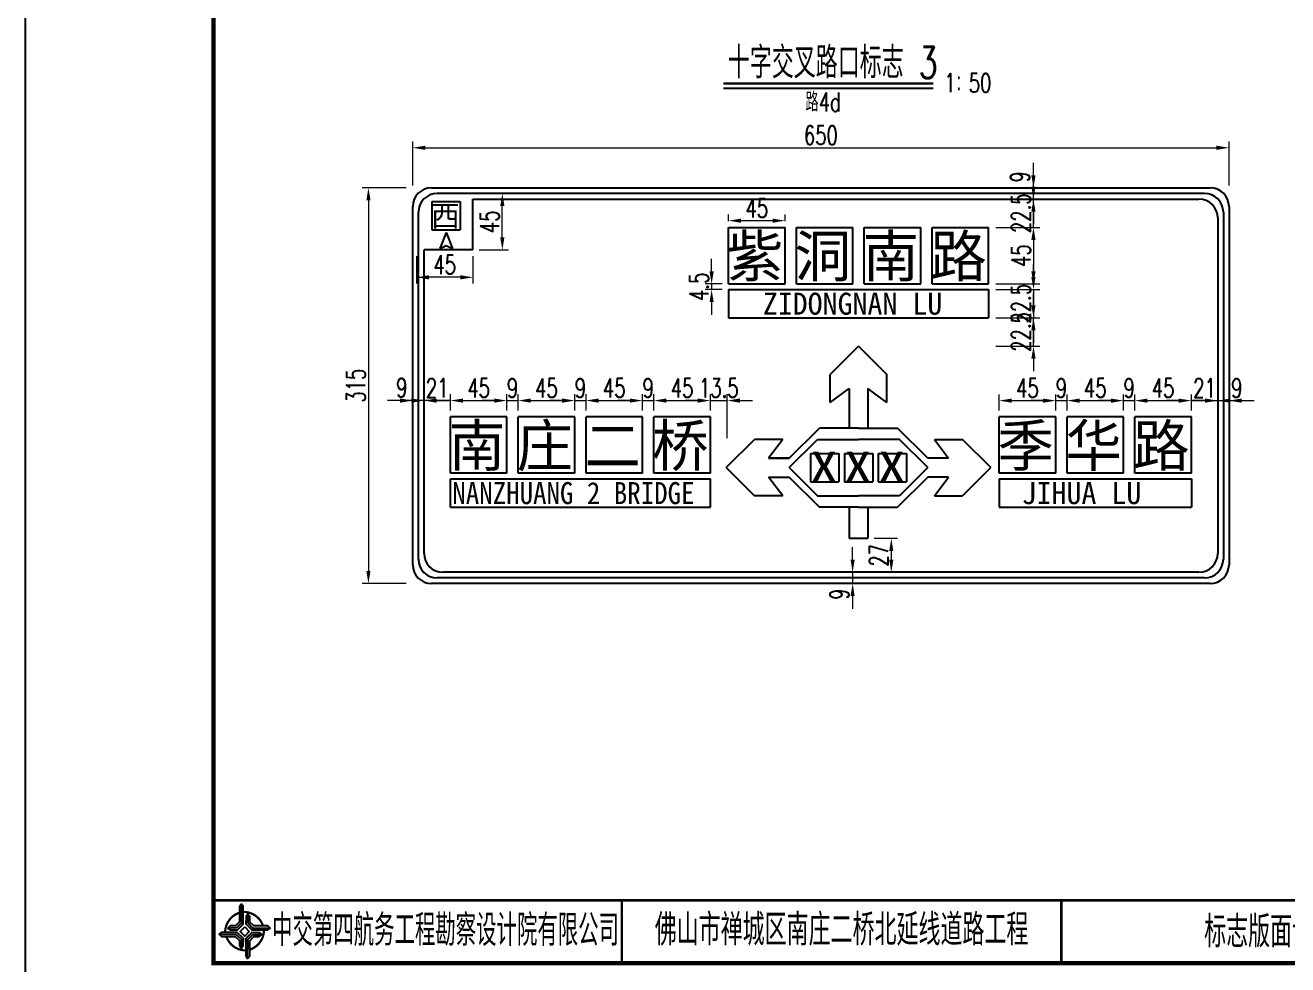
# Model space of a CAD drawing. Extents: x 9922 to 15217, y 1175 to 2938.
# Drawn here: x 13169.6 to 13370.7, y 1353.9 to 1503.4 of the extents above; entities that cross this region are included whole.
import ezdxf
from ezdxf.enums import TextEntityAlignment as Align

# ---------------------------------------------------------------- set-up
doc = ezdxf.new("R2010")
doc.units = 0
doc.header["$LTSCALE"] = 5
doc.header["$PDMODE"] = 32
doc.header["$PDSIZE"] = 0.3
doc.layers.get('0').update_dxf_attribs({"linetype": 'CONTINUOUS'})
doc.layers.get('DEFPOINTS').update_dxf_attribs({"linetype": 'CONTINUOUS'})
for name, color, linetype in [('2', 7, 'CONTINUOUS'), ('交通标志', 7, 'CONTINUOUS'), ('图框', 7, 'CONTINUOUS'), ('尺寸标注', 4, 'CONTINUOUS'), ('文字字符', 7, 'CONTINUOUS'), ('文字框', 8, 'CONTINUOUS'), ('汉字', 7, 'CONTINUOUS')]:
    doc.layers.add(name, color=color, linetype=linetype)
doc.styles.add('ht', font='SIMHEI.TTF', dxfattribs={"width": 0.4})
doc.styles.get("Standard").update_dxf_attribs({"font": 'simplex1.shx', "width": 0.7, "bigfont": 'hztxt.shx'})
doc.dimstyles.new('1：50', dxfattribs={"dimtxt": 3, "dimasz": 2, "dimexe": 1, "dimexo": 1, "dimgap": 0.5, "dimtad": 1, "dimdec": 3, "dimlfac": 5, "dimdsep": 46, "dimtxsty": 'Standard', "dimcen": 2, "dimclrd": 256, "dimclre": 256, "dimclrt": 256, "dimaunit": 1, "dimadec": 4, "dimazin": 0, "dimtfac": 1, "dimtdec": 3, "dimtix": 1, "dimtmove": 2, "dimatfit": 3, "dimfxl": 0, "dimtolj": 1, "dimtzin": 0, "dimlwd": 0, "dimlwe": 0, "dimarcsym": 0})

# ---------------------------------------------------------------- blocks, each defined once
blk = doc.blocks.new('series')
at = {"width": 0.75}
for tag, height, p in [('页码', 4, (-35, -19)), ('图名', 5, (-220, -282)), ('图号', 5, (-20, -282))]:
    blk.add_attdef(tag, text='', height=height, dxfattribs=at).set_placement(p, align=Align.MIDDLE_CENTER)
blk = doc.blocks.new('tb')
at = {"lineweight": -3}
h = blk.add_hatch(color=256, dxfattribs=at)
h.paths.add_polyline_path([(-1.23, -0.13), (-3.78, -0.14), (-4.14, -0.41), (-1.4, -0.44), (-0.56, -1.24), (-0.54, -2.62), (-0.27, -2.2), (-0.26, -1.06)])
h.paths.add_polyline_path([(0.13, -1.08), (0.14, -3.86), (0.41, -4.26), (0.44, -1.24), (1.25, -0.43), (2.66, -0.43), (2.26, -0.16), (1.07, -0.15)])
h.paths.add_polyline_path([(1.08, 0.3), (3.62, 0.3), (4.02, 0.56), (1.25, 0.57), (0.43, 1.39), (0.43, 2.8), (0.16, 2.41), (0.15, 1.24)])
h.paths.add_polyline_path([(-0.28, 1.21), (-0.28, 3.99), (-0.56, 4.39), (-0.57, 1.41), (-1.38, 0.6), (-2.74, 0.56), (-2.33, 0.3), (-1.2, 0.29)])
for p, q in [((-0.56, 4.39), (-0.57, 1.41)), ((0.43, 2.8), (0.43, 1.39)), ((-1.38, 0.6), (-2.74, 0.56)), ((-0.57, 1.41), (-1.38, 0.6)), ((0.43, 1.39), (1.25, 0.57)), ((1.25, 0.57), (4.02, 0.56)), ((-4.14, -0.41), (-1.4, -0.44)), ((-1.4, -0.44), (-0.56, -1.24)), ((-0.56, -1.24), (-0.54, -2.62)), ((0.41, -4.26), (0.44, -1.24)), ((0.44, -1.24), (1.25, -0.43)), ((1.25, -0.43), (2.66, -0.43))]:
    blk.add_line(p, q, dxfattribs=at)
at = {"lineweight": -3, "flags": 128}
for points in [[(-0.9, 3.99), (-0.9, 1.58), (-1.53, 0.91), (-2.34, 0.91), (-2.74, 0.56), (-2.33, 0.3), (-1.2, 0.29), (-0.28, 1.21), (-0.28, 3.99), (-0.56, 4.39)], [(3.62, 0.92), (1.43, 0.92), (0.77, 1.54), (0.77, 2.38), (0.43, 2.8), (0.16, 2.41), (0.15, 1.24), (1.08, 0.3), (3.62, 0.3), (4.02, 0.56)], [(-0.04, 0.77), (0.68, 0.04), (-0.04, -0.69), (-0.77, 0.05)], [(-3.73, -0.76), (-1.54, -0.76), (-0.89, -1.39), (-0.89, -2.21), (-0.54, -2.62), (-0.27, -2.2), (-0.26, -1.06), (-1.23, -0.13), (-3.78, -0.14), (-4.14, -0.41)], [(0.75, -3.85), (0.75, -1.43), (1.4, -0.78), (2.26, -0.78), (2.66, -0.43), (2.26, -0.16), (1.07, -0.15), (0.13, -1.08), (0.14, -3.86), (0.41, -4.26)]]:
    blk.add_lwpolyline(points, close=True, dxfattribs=at)
at = {"lineweight": -3, "const_width": 0.35, "flags": 128}
for points in [[(-0.9, 3.02, 0.324167), (-3.16, -0.14)], [(2.88, 0.92, 0.324403), (-0.24, 3.15)], [(0.75, -2.86, 0.325418), (3.02, 0.26)], [(-2.98, -0.76, 0.322976), (0.14, -2.98)]]:
    blk.add_lwpolyline(points, format="xyb", dxfattribs=at)
blk = doc.blocks.new('*D306')
at = {"layer": 'DEFPOINTS', "color": 0, "linetype": 'Continuous'}
for p in [(13231.9, 1467.66), (13240.9, 1467.66), (13231.9, 1463.31)]:
    blk.add_point(p, dxfattribs=at)
at = {"layer": '尺寸标注', "linetype": 'Continuous', "lineweight": 0}
for p, q in [((13231.9, 1466.66), (13231.9, 1462.31)), ((13240.9, 1466.66), (13240.9, 1462.31)), ((13238.9, 1463.31), (13233.9, 1463.31))]:
    blk.add_line(p, q, dxfattribs=at)
at = {"layer": '尺寸标注', "linetype": 'Continuous'}
for points in [[(13233.9, 1463.64), (13233.9, 1462.97), (13231.9, 1463.31)], [(13238.9, 1463.64), (13238.9, 1462.97), (13240.9, 1463.31)]]:
    blk.add_solid(points, dxfattribs=at)
at = {"layer": '尺寸标注', "linetype": 'Continuous', "insert": (13236.4, 1465.31), "char_height": 3, "attachment_point": 5}
blk.add_mtext('\\A1;45', dxfattribs=at)
blk = doc.blocks.new('*D307')
at = {"layer": 'DEFPOINTS', "color": 0, "linetype": 'Continuous'}
for p in [(13240.9, 1476.66), (13245.57, 1476.66), (13240.9, 1467.66)]:
    blk.add_point(p, dxfattribs=at)
at = {"layer": '尺寸标注', "linetype": 'Continuous', "lineweight": 0}
for p, q in [((13241.9, 1476.66), (13246.57, 1476.66)), ((13245.57, 1469.66), (13245.57, 1474.66)), ((13241.9, 1467.66), (13246.57, 1467.66))]:
    blk.add_line(p, q, dxfattribs=at)
at = {"layer": '尺寸标注', "linetype": 'Continuous'}
for points in [[(13245.24, 1474.66), (13245.91, 1474.66), (13245.57, 1476.66)], [(13245.24, 1469.66), (13245.91, 1469.66), (13245.57, 1467.66)]]:
    blk.add_solid(points, dxfattribs=at)
at = {"layer": '尺寸标注', "linetype": 'Continuous', "insert": (13243.57, 1472.16), "char_height": 3, "attachment_point": 5, "rotation": 90}
blk.add_mtext('\\A1;45', dxfattribs=at)
blk = doc.blocks.new('*D308')
at = {"layer": 'DEFPOINTS', "color": 0, "linetype": 'Continuous'}
for p in [(13361.3, 1483.93), (13231.3, 1474.56), (13361.3, 1474.56)]:
    blk.add_point(p, dxfattribs=at)
at = {"layer": '尺寸标注', "linetype": 'Continuous', "lineweight": 0}
for p, q in [((13231.3, 1477.93), (13231.3, 1484.93)), ((13233.3, 1483.93), (13359.3, 1483.93)), ((13361.3, 1477.93), (13361.3, 1484.93))]:
    blk.add_line(p, q, dxfattribs=at)
at = {"layer": '尺寸标注', "linetype": 'Continuous'}
for points in [[(13233.3, 1484.27), (13233.3, 1483.6), (13231.3, 1483.93)], [(13359.3, 1484.27), (13359.3, 1483.6), (13361.3, 1483.93)]]:
    blk.add_solid(points, dxfattribs=at)
at = {"layer": '尺寸标注', "linetype": 'Continuous', "insert": (13296.3, 1485.93), "char_height": 3, "attachment_point": 5}
blk.add_mtext('\\A1;650', dxfattribs=at)
blk = doc.blocks.new('*D309')
at = {"layer": 'DEFPOINTS', "color": 0, "linetype": 'Continuous'}
for p in [(13333.7, 1443.68), (13324.7, 1441.11), (13333.7, 1441.11)]:
    blk.add_point(p, dxfattribs=at)
at = {"layer": '尺寸标注', "linetype": 'Continuous', "lineweight": 0}
for p, q in [((13324.7, 1442.11), (13324.7, 1444.68)), ((13326.7, 1443.68), (13331.7, 1443.68)), ((13333.7, 1442.11), (13333.7, 1444.68))]:
    blk.add_line(p, q, dxfattribs=at)
at = {"layer": '尺寸标注', "linetype": 'Continuous'}
for points in [[(13326.7, 1444.01), (13326.7, 1443.34), (13324.7, 1443.68)], [(13331.7, 1444.01), (13331.7, 1443.34), (13333.7, 1443.68)]]:
    blk.add_solid(points, dxfattribs=at)
at = {"layer": '尺寸标注', "linetype": 'Continuous', "insert": (13329.2, 1445.68), "char_height": 3, "attachment_point": 5}
blk.add_mtext('\\A1;45', dxfattribs=at)
blk = doc.blocks.new('*D310')
at = {"layer": 'DEFPOINTS', "color": 0, "linetype": 'Continuous'}
for p in [(13335.5, 1443.68), (13333.7, 1441.11), (13335.5, 1441.11)]:
    blk.add_point(p, dxfattribs=at)
at = {"layer": '尺寸标注', "linetype": 'Continuous', "lineweight": 0}
for p, q in [((13331.7, 1443.68), (13329.7, 1443.68)), ((13333.7, 1442.11), (13333.7, 1444.68)), ((13333.7, 1443.68), (13335.5, 1443.68)), ((13335.5, 1442.11), (13335.5, 1444.68)), ((13337.5, 1443.68), (13339.5, 1443.68))]:
    blk.add_line(p, q, dxfattribs=at)
at = {"layer": '尺寸标注', "linetype": 'Continuous'}
for points in [[(13331.7, 1444.01), (13331.7, 1443.34), (13333.7, 1443.68)], [(13337.5, 1444.01), (13337.5, 1443.34), (13335.5, 1443.68)]]:
    blk.add_solid(points, dxfattribs=at)
at = {"layer": '尺寸标注', "linetype": 'Continuous', "insert": (13334.6, 1445.68), "char_height": 3, "attachment_point": 5}
blk.add_mtext('\\A1;9', dxfattribs=at)
blk = doc.blocks.new('*D311')
at = {"layer": 'DEFPOINTS', "color": 0, "linetype": 'Continuous'}
for p in [(13344.5, 1443.68), (13335.5, 1441.11), (13344.5, 1441.11)]:
    blk.add_point(p, dxfattribs=at)
at = {"layer": '尺寸标注', "linetype": 'Continuous', "lineweight": 0}
for p, q in [((13335.5, 1442.11), (13335.5, 1444.68)), ((13337.5, 1443.68), (13342.5, 1443.68)), ((13344.5, 1442.11), (13344.5, 1444.68))]:
    blk.add_line(p, q, dxfattribs=at)
at = {"layer": '尺寸标注', "linetype": 'Continuous'}
for points in [[(13337.5, 1444.01), (13337.5, 1443.34), (13335.5, 1443.68)], [(13342.5, 1444.01), (13342.5, 1443.34), (13344.5, 1443.68)]]:
    blk.add_solid(points, dxfattribs=at)
at = {"layer": '尺寸标注', "linetype": 'Continuous', "insert": (13340, 1445.68), "char_height": 3, "attachment_point": 5}
blk.add_mtext('\\A1;45', dxfattribs=at)
blk = doc.blocks.new('*D312')
at = {"layer": 'DEFPOINTS', "color": 0, "linetype": 'Continuous'}
for p in [(13346.3, 1443.68), (13344.5, 1441.11), (13346.3, 1441.11)]:
    blk.add_point(p, dxfattribs=at)
at = {"layer": '尺寸标注', "linetype": 'Continuous', "lineweight": 0}
for p, q in [((13342.5, 1443.68), (13340.5, 1443.68)), ((13344.5, 1442.11), (13344.5, 1444.68)), ((13344.5, 1443.68), (13346.3, 1443.68)), ((13346.3, 1442.11), (13346.3, 1444.68)), ((13348.3, 1443.68), (13350.3, 1443.68))]:
    blk.add_line(p, q, dxfattribs=at)
at = {"layer": '尺寸标注', "linetype": 'Continuous'}
for points in [[(13342.5, 1444.01), (13342.5, 1443.35), (13344.5, 1443.68)], [(13348.3, 1444.01), (13348.3, 1443.35), (13346.3, 1443.68)]]:
    blk.add_solid(points, dxfattribs=at)
at = {"layer": '尺寸标注', "linetype": 'Continuous', "insert": (13345.4, 1445.68), "char_height": 3, "attachment_point": 5}
blk.add_mtext('\\A1;9', dxfattribs=at)
blk = doc.blocks.new('*D313')
at = {"layer": 'DEFPOINTS', "color": 0, "linetype": 'Continuous'}
for p in [(13355.3, 1443.68), (13346.3, 1441.11), (13355.3, 1441.11)]:
    blk.add_point(p, dxfattribs=at)
at = {"layer": '尺寸标注', "linetype": 'Continuous', "lineweight": 0}
for p, q in [((13346.3, 1442.11), (13346.3, 1444.68)), ((13348.3, 1443.68), (13353.3, 1443.68)), ((13355.3, 1442.11), (13355.3, 1444.68))]:
    blk.add_line(p, q, dxfattribs=at)
at = {"layer": '尺寸标注', "linetype": 'Continuous'}
for points in [[(13348.3, 1444.01), (13348.3, 1443.35), (13346.3, 1443.68)], [(13353.3, 1444.01), (13353.3, 1443.35), (13355.3, 1443.68)]]:
    blk.add_solid(points, dxfattribs=at)
at = {"layer": '尺寸标注', "linetype": 'Continuous', "insert": (13350.8, 1445.68), "char_height": 3, "attachment_point": 5}
blk.add_mtext('\\A1;45', dxfattribs=at)
blk = doc.blocks.new('*D314')
at = {"layer": 'DEFPOINTS', "color": 0, "linetype": 'Continuous'}
for p in [(13359.5, 1443.68), (13355.3, 1441.11), (13359.5, 1441.11)]:
    blk.add_point(p, dxfattribs=at)
at = {"layer": '尺寸标注', "linetype": 'Continuous', "lineweight": 0}
for p, q in [((13353.3, 1443.68), (13351.3, 1443.68)), ((13355.3, 1442.11), (13355.3, 1444.68)), ((13355.3, 1443.68), (13359.5, 1443.68)), ((13359.5, 1442.11), (13359.5, 1444.68)), ((13361.5, 1443.68), (13363.5, 1443.68))]:
    blk.add_line(p, q, dxfattribs=at)
at = {"layer": '尺寸标注', "linetype": 'Continuous'}
for points in [[(13353.3, 1444.01), (13353.3, 1443.35), (13355.3, 1443.68)], [(13361.5, 1444.01), (13361.5, 1443.35), (13359.5, 1443.68)]]:
    blk.add_solid(points, dxfattribs=at)
at = {"layer": '尺寸标注', "linetype": 'Continuous', "insert": (13357.4, 1445.68), "char_height": 3, "attachment_point": 5}
blk.add_mtext('\\A1;21', dxfattribs=at)
blk = doc.blocks.new('*D254')
at = {"layer": 'DEFPOINTS', "color": 0, "linetype": 'Continuous'}
for p in [(13303.8, 1421.76), (13303.8, 1416.36), (13307.52, 1416.36)]:
    blk.add_point(p, dxfattribs=at)
at = {"layer": '尺寸标注', "linetype": 'Continuous', "lineweight": 0}
for p, q in [((13304.8, 1421.76), (13308.52, 1421.76)), ((13307.52, 1419.76), (13307.52, 1418.36)), ((13304.8, 1416.36), (13308.52, 1416.36))]:
    blk.add_line(p, q, dxfattribs=at)
at = {"layer": '尺寸标注', "linetype": 'Continuous'}
for points in [[(13307.19, 1419.76), (13307.85, 1419.76), (13307.52, 1421.76)], [(13307.19, 1418.36), (13307.85, 1418.36), (13307.52, 1416.36)]]:
    blk.add_solid(points, dxfattribs=at)
at = {"layer": '尺寸标注', "linetype": 'Continuous', "insert": (13305.52, 1419.06), "char_height": 3, "attachment_point": 5, "rotation": 90}
blk.add_mtext('\\A1;27', dxfattribs=at)
blk = doc.blocks.new('*D315')
at = {"layer": 'DEFPOINTS', "color": 0, "linetype": 'Continuous'}
for p in [(13297.69, 1416.36), (13297.69, 1414.56), (13301.36, 1414.56)]:
    blk.add_point(p, dxfattribs=at)
at = {"layer": '尺寸标注', "linetype": 'Continuous', "lineweight": 0}
for p, q in [((13301.36, 1418.36), (13301.36, 1420.36)), ((13298.69, 1416.36), (13302.36, 1416.36)), ((13301.36, 1416.36), (13301.36, 1414.56)), ((13298.69, 1414.56), (13302.36, 1414.56)), ((13301.36, 1412.56), (13301.36, 1410.56))]:
    blk.add_line(p, q, dxfattribs=at)
at = {"layer": '尺寸标注', "linetype": 'Continuous'}
for points in [[(13301.03, 1418.36), (13301.69, 1418.36), (13301.36, 1416.36)], [(13301.03, 1412.56), (13301.69, 1412.56), (13301.36, 1414.56)]]:
    blk.add_solid(points, dxfattribs=at)
at = {"layer": '尺寸标注', "linetype": 'Continuous', "insert": (13299.26, 1412.86), "char_height": 3, "attachment_point": 5, "rotation": 90}
blk.add_mtext('\\A1;9', dxfattribs=at)
blk = doc.blocks.new('*D316')
at = {"layer": 'DEFPOINTS', "color": 0, "linetype": 'Continuous'}
for p in [(13323, 1475.76), (13330.16, 1475.76), (13323, 1471.26)]:
    blk.add_point(p, dxfattribs=at)
at = {"layer": '尺寸标注', "linetype": 'Continuous', "lineweight": 0}
for p, q in [((13330.16, 1477.76), (13330.16, 1479.76)), ((13324.16, 1475.76), (13331.16, 1475.76)), ((13330.16, 1471.26), (13330.16, 1475.76)), ((13324.16, 1471.26), (13331.16, 1471.26)), ((13330.16, 1469.26), (13330.16, 1467.26))]:
    blk.add_line(p, q, dxfattribs=at)
at = {"layer": '尺寸标注', "linetype": 'Continuous'}
for points in [[(13329.82, 1477.76), (13330.49, 1477.76), (13330.16, 1475.76)], [(13329.82, 1469.26), (13330.49, 1469.26), (13330.16, 1471.26)]]:
    blk.add_solid(points, dxfattribs=at)
at = {"layer": '尺寸标注', "linetype": 'Continuous', "insert": (13328.16, 1473.51), "char_height": 3, "attachment_point": 5, "rotation": 90}
blk.add_mtext('\\A1;22.5', dxfattribs=at)
blk = doc.blocks.new('*D317')
at = {"layer": 'DEFPOINTS', "color": 0, "linetype": 'Continuous'}
for p in [(13323, 1471.26), (13323, 1462.26), (13330.16, 1462.26)]:
    blk.add_point(p, dxfattribs=at)
at = {"layer": '尺寸标注', "linetype": 'Continuous', "lineweight": 0}
for p, q in [((13324.16, 1471.26), (13331.16, 1471.26)), ((13330.16, 1469.26), (13330.16, 1464.26)), ((13324.16, 1462.26), (13331.16, 1462.26))]:
    blk.add_line(p, q, dxfattribs=at)
at = {"layer": '尺寸标注', "linetype": 'Continuous'}
for points in [[(13329.82, 1469.26), (13330.49, 1469.26), (13330.16, 1471.26)], [(13329.82, 1464.26), (13330.49, 1464.26), (13330.16, 1462.26)]]:
    blk.add_solid(points, dxfattribs=at)
at = {"layer": '尺寸标注', "linetype": 'Continuous', "insert": (13328.16, 1466.76), "char_height": 3, "attachment_point": 5, "rotation": 90}
blk.add_mtext('\\A1;45', dxfattribs=at)
blk = doc.blocks.new('*D318')
at = {"layer": 'DEFPOINTS', "color": 0, "linetype": 'Continuous'}
for p in [(13323, 1461.36), (13323, 1456.86), (13330.16, 1456.86)]:
    blk.add_point(p, dxfattribs=at)
at = {"layer": '尺寸标注', "linetype": 'Continuous', "lineweight": 0}
for p, q in [((13330.16, 1463.36), (13330.16, 1465.36)), ((13324.16, 1461.36), (13331.16, 1461.36)), ((13330.16, 1461.36), (13330.16, 1456.86)), ((13324.16, 1456.86), (13331.16, 1456.86)), ((13330.16, 1454.86), (13330.16, 1452.86))]:
    blk.add_line(p, q, dxfattribs=at)
at = {"layer": '尺寸标注', "linetype": 'Continuous'}
for points in [[(13329.82, 1463.36), (13330.49, 1463.36), (13330.16, 1461.36)], [(13329.82, 1454.86), (13330.49, 1454.86), (13330.16, 1456.86)]]:
    blk.add_solid(points, dxfattribs=at)
at = {"layer": '尺寸标注', "linetype": 'Continuous', "insert": (13328.16, 1459.11), "char_height": 3, "attachment_point": 5, "rotation": 90}
blk.add_mtext('\\A1;22.5', dxfattribs=at)
blk = doc.blocks.new('*D319')
at = {"layer": 'DEFPOINTS', "color": 0, "linetype": 'Continuous'}
for p in [(13281.6, 1462.26), (13278.9, 1461.36), (13281.6, 1461.36)]:
    blk.add_point(p, dxfattribs=at)
at = {"layer": '尺寸标注', "linetype": 'Continuous', "lineweight": 0}
for p, q in [((13278.9, 1464.26), (13278.9, 1466.26)), ((13280.6, 1462.26), (13277.9, 1462.26)), ((13278.9, 1462.26), (13278.9, 1461.36)), ((13280.6, 1461.36), (13277.9, 1461.36)), ((13278.9, 1459.36), (13278.9, 1457.36))]:
    blk.add_line(p, q, dxfattribs=at)
at = {"layer": '尺寸标注', "linetype": 'Continuous'}
for points in [[(13278.57, 1464.26), (13279.24, 1464.26), (13278.9, 1462.26)], [(13278.57, 1459.36), (13279.24, 1459.36), (13278.9, 1461.36)]]:
    blk.add_solid(points, dxfattribs=at)
at = {"layer": '尺寸标注', "linetype": 'Continuous', "insert": (13276.9, 1461.81), "char_height": 3, "attachment_point": 5, "rotation": 90}
blk.add_mtext('\\A1;4.5', dxfattribs=at)
blk = doc.blocks.new('*D320')
at = {"layer": 'DEFPOINTS', "color": 0, "linetype": 'Continuous'}
for p in [(13290.6, 1472.33), (13281.6, 1471.26), (13290.6, 1471.26)]:
    blk.add_point(p, dxfattribs=at)
at = {"layer": '尺寸标注', "linetype": 'Continuous', "lineweight": 0}
for p, q in [((13281.6, 1472.26), (13281.6, 1473.33)), ((13283.6, 1472.33), (13288.6, 1472.33)), ((13290.6, 1472.26), (13290.6, 1473.33))]:
    blk.add_line(p, q, dxfattribs=at)
at = {"layer": '尺寸标注', "linetype": 'Continuous'}
for points in [[(13283.6, 1472.66), (13283.6, 1471.99), (13281.6, 1472.33)], [(13288.6, 1472.66), (13288.6, 1471.99), (13290.6, 1472.33)]]:
    blk.add_solid(points, dxfattribs=at)
at = {"layer": '尺寸标注', "linetype": 'Continuous', "insert": (13286.1, 1474.33), "char_height": 3, "attachment_point": 5}
blk.add_mtext('\\A1;45', dxfattribs=at)
blk = doc.blocks.new('*D352')
at = {"layer": 'DEFPOINTS', "color": 0, "linetype": 'Continuous'}
for p in [(13302.3, 1456.86), (13330.16, 1456.86), (13302.3, 1452.36)]:
    blk.add_point(p, dxfattribs=at)
at = {"layer": '尺寸标注', "linetype": 'Continuous', "lineweight": 0}
for p, q in [((13330.16, 1458.86), (13330.16, 1460.86)), ((13324.16, 1456.86), (13331.16, 1456.86)), ((13330.16, 1452.36), (13330.16, 1456.86)), ((13324.16, 1452.36), (13331.16, 1452.36)), ((13330.16, 1450.36), (13330.16, 1448.36))]:
    blk.add_line(p, q, dxfattribs=at)
at = {"layer": '尺寸标注', "linetype": 'Continuous'}
for points in [[(13329.82, 1458.86), (13330.49, 1458.86), (13330.16, 1456.86)], [(13329.82, 1450.36), (13330.49, 1450.36), (13330.16, 1452.36)]]:
    blk.add_solid(points, dxfattribs=at)
at = {"layer": '尺寸标注', "linetype": 'Continuous', "insert": (13328.16, 1454.61), "char_height": 3, "attachment_point": 5, "rotation": 90}
blk.add_mtext('\\A1;22.5', dxfattribs=at)
blk = doc.blocks.new('*D357')
at = {"layer": 'DEFPOINTS', "color": 0, "linetype": 'Continuous'}
for p in [(13320.03, 1477.56), (13320.03, 1475.76), (13330.16, 1477.56)]:
    blk.add_point(p, dxfattribs=at)
at = {"layer": '尺寸标注', "linetype": 'Continuous', "lineweight": 0}
for p, q in [((13330.16, 1479.56), (13330.16, 1481.56)), ((13324.16, 1477.56), (13331.16, 1477.56)), ((13324.16, 1475.76), (13331.16, 1475.76)), ((13330.16, 1475.76), (13330.16, 1477.56)), ((13330.16, 1473.76), (13330.16, 1471.76))]:
    blk.add_line(p, q, dxfattribs=at)
at = {"layer": '尺寸标注', "linetype": 'Continuous'}
for points in [[(13329.82, 1479.56), (13330.49, 1479.56), (13330.16, 1477.56)], [(13329.82, 1473.76), (13330.49, 1473.76), (13330.16, 1475.76)]]:
    blk.add_solid(points, dxfattribs=at)
at = {"layer": '尺寸标注', "linetype": 'Continuous', "insert": (13328.01, 1479.29), "char_height": 3, "attachment_point": 5, "rotation": 90}
blk.add_mtext('\\A1;9', dxfattribs=at)
blk = doc.blocks.new('123')
at = {"layer": '图框'}
blk.add_lwpolyline([(10930.16, 1893.64), (10930.16, 2190.64), (10510.16, 2190.64), (10510.16, 1893.64)], close=True, dxfattribs=at)
blk = doc.blocks.new('*D427')
at = {"layer": 'DEFPOINTS', "color": 0, "linetype": 'Continuous'}
for p in [(13233.1, 1443.69), (13233.1, 1441.11), (13237.3, 1441.11)]:
    blk.add_point(p, dxfattribs=at)
at = {"layer": '尺寸标注', "linetype": 'Continuous', "lineweight": 0}
for p, q in [((13231.1, 1443.69), (13229.1, 1443.69)), ((13233.1, 1442.11), (13233.1, 1444.69)), ((13237.3, 1443.69), (13233.1, 1443.69)), ((13237.3, 1442.11), (13237.3, 1444.69)), ((13239.3, 1443.69), (13241.3, 1443.69))]:
    blk.add_line(p, q, dxfattribs=at)
at = {"layer": '尺寸标注', "linetype": 'Continuous'}
for points in [[(13231.1, 1444.02), (13231.1, 1443.35), (13233.1, 1443.69)], [(13239.3, 1444.02), (13239.3, 1443.35), (13237.3, 1443.69)]]:
    blk.add_solid(points, dxfattribs=at)
at = {"layer": '尺寸标注', "linetype": 'Continuous', "insert": (13235.2, 1445.69), "char_height": 3, "attachment_point": 5}
blk.add_mtext('\\A1;21', dxfattribs=at)
blk = doc.blocks.new('*D428')
at = {"layer": 'DEFPOINTS', "color": 0, "linetype": 'Continuous'}
for p in [(13246.3, 1443.69), (13237.3, 1441.11), (13246.3, 1441.11)]:
    blk.add_point(p, dxfattribs=at)
at = {"layer": '尺寸标注', "linetype": 'Continuous', "lineweight": 0}
for p, q in [((13237.3, 1442.11), (13237.3, 1444.69)), ((13239.3, 1443.69), (13244.3, 1443.69)), ((13246.3, 1442.11), (13246.3, 1444.69))]:
    blk.add_line(p, q, dxfattribs=at)
at = {"layer": '尺寸标注', "linetype": 'Continuous'}
for points in [[(13239.3, 1444.02), (13239.3, 1443.35), (13237.3, 1443.69)], [(13244.3, 1444.02), (13244.3, 1443.35), (13246.3, 1443.69)]]:
    blk.add_solid(points, dxfattribs=at)
at = {"layer": '尺寸标注', "linetype": 'Continuous', "insert": (13241.8, 1445.69), "char_height": 3, "attachment_point": 5}
blk.add_mtext('\\A1;45', dxfattribs=at)
blk = doc.blocks.new('*D429')
at = {"layer": 'DEFPOINTS', "color": 0, "linetype": 'Continuous'}
for p in [(13248.1, 1443.69), (13246.3, 1441.11), (13248.1, 1441.11)]:
    blk.add_point(p, dxfattribs=at)
at = {"layer": '尺寸标注', "linetype": 'Continuous', "lineweight": 0}
for p, q in [((13244.3, 1443.69), (13242.3, 1443.69)), ((13246.3, 1442.11), (13246.3, 1444.69)), ((13246.3, 1443.69), (13248.1, 1443.69)), ((13248.1, 1442.11), (13248.1, 1444.69)), ((13250.1, 1443.69), (13252.1, 1443.69))]:
    blk.add_line(p, q, dxfattribs=at)
at = {"layer": '尺寸标注', "linetype": 'Continuous'}
for points in [[(13244.3, 1444.02), (13244.3, 1443.35), (13246.3, 1443.69)], [(13250.1, 1444.02), (13250.1, 1443.35), (13248.1, 1443.69)]]:
    blk.add_solid(points, dxfattribs=at)
at = {"layer": '尺寸标注', "linetype": 'Continuous', "insert": (13247.2, 1445.69), "char_height": 3, "attachment_point": 5}
blk.add_mtext('\\A1;9', dxfattribs=at)
blk = doc.blocks.new('*D430')
at = {"layer": 'DEFPOINTS', "color": 0, "linetype": 'Continuous'}
for p in [(13257.1, 1443.69), (13248.1, 1441.11), (13257.1, 1441.11)]:
    blk.add_point(p, dxfattribs=at)
at = {"layer": '尺寸标注', "linetype": 'Continuous', "lineweight": 0}
for p, q in [((13248.1, 1442.11), (13248.1, 1444.69)), ((13250.1, 1443.69), (13255.1, 1443.69)), ((13257.1, 1442.11), (13257.1, 1444.69))]:
    blk.add_line(p, q, dxfattribs=at)
at = {"layer": '尺寸标注', "linetype": 'Continuous'}
for points in [[(13250.1, 1444.02), (13250.1, 1443.35), (13248.1, 1443.69)], [(13255.1, 1444.02), (13255.1, 1443.35), (13257.1, 1443.69)]]:
    blk.add_solid(points, dxfattribs=at)
at = {"layer": '尺寸标注', "linetype": 'Continuous', "insert": (13252.6, 1445.69), "char_height": 3, "attachment_point": 5}
blk.add_mtext('\\A1;45', dxfattribs=at)
blk = doc.blocks.new('*D431')
at = {"layer": 'DEFPOINTS', "color": 0, "linetype": 'Continuous'}
for p in [(13258.9, 1443.69), (13257.1, 1441.11), (13258.9, 1441.11)]:
    blk.add_point(p, dxfattribs=at)
at = {"layer": '尺寸标注', "linetype": 'Continuous', "lineweight": 0}
for p, q in [((13255.1, 1443.69), (13253.1, 1443.69)), ((13257.1, 1442.11), (13257.1, 1444.69)), ((13257.1, 1443.69), (13258.9, 1443.69)), ((13258.9, 1442.11), (13258.9, 1444.69)), ((13260.9, 1443.69), (13262.9, 1443.69))]:
    blk.add_line(p, q, dxfattribs=at)
at = {"layer": '尺寸标注', "linetype": 'Continuous'}
for points in [[(13255.1, 1444.02), (13255.1, 1443.35), (13257.1, 1443.69)], [(13260.9, 1444.02), (13260.9, 1443.35), (13258.9, 1443.69)]]:
    blk.add_solid(points, dxfattribs=at)
at = {"layer": '尺寸标注', "linetype": 'Continuous', "insert": (13258, 1445.69), "char_height": 3, "attachment_point": 5}
blk.add_mtext('\\A1;9', dxfattribs=at)
blk = doc.blocks.new('*D432')
at = {"layer": 'DEFPOINTS', "color": 0, "linetype": 'Continuous'}
for p in [(13267.9, 1443.69), (13258.9, 1441.11), (13267.9, 1441.11)]:
    blk.add_point(p, dxfattribs=at)
at = {"layer": '尺寸标注', "linetype": 'Continuous', "lineweight": 0}
for p, q in [((13258.9, 1442.11), (13258.9, 1444.69)), ((13260.9, 1443.69), (13265.9, 1443.69)), ((13267.9, 1442.11), (13267.9, 1444.69))]:
    blk.add_line(p, q, dxfattribs=at)
at = {"layer": '尺寸标注', "linetype": 'Continuous'}
for points in [[(13260.9, 1444.02), (13260.9, 1443.35), (13258.9, 1443.69)], [(13265.9, 1444.02), (13265.9, 1443.35), (13267.9, 1443.69)]]:
    blk.add_solid(points, dxfattribs=at)
at = {"layer": '尺寸标注', "linetype": 'Continuous', "insert": (13263.4, 1445.69), "char_height": 3, "attachment_point": 5}
blk.add_mtext('\\A1;45', dxfattribs=at)
blk = doc.blocks.new('*D433')
at = {"layer": 'DEFPOINTS', "color": 0, "linetype": 'Continuous'}
for p in [(13269.7, 1443.69), (13267.9, 1441.11), (13269.7, 1441.11)]:
    blk.add_point(p, dxfattribs=at)
at = {"layer": '尺寸标注', "linetype": 'Continuous', "lineweight": 0}
for p, q in [((13265.9, 1443.69), (13263.9, 1443.69)), ((13267.9, 1442.11), (13267.9, 1444.69)), ((13267.9, 1443.69), (13269.7, 1443.69)), ((13269.7, 1442.11), (13269.7, 1444.69)), ((13271.7, 1443.69), (13273.7, 1443.69))]:
    blk.add_line(p, q, dxfattribs=at)
at = {"layer": '尺寸标注', "linetype": 'Continuous'}
for points in [[(13265.9, 1444.02), (13265.9, 1443.35), (13267.9, 1443.69)], [(13271.7, 1444.02), (13271.7, 1443.35), (13269.7, 1443.69)]]:
    blk.add_solid(points, dxfattribs=at)
at = {"layer": '尺寸标注', "linetype": 'Continuous', "insert": (13268.8, 1445.69), "char_height": 3, "attachment_point": 5}
blk.add_mtext('\\A1;9', dxfattribs=at)
blk = doc.blocks.new('*D434')
at = {"layer": 'DEFPOINTS', "color": 0, "linetype": 'Continuous'}
for p in [(13278.7, 1443.69), (13269.7, 1441.11), (13278.7, 1441.11)]:
    blk.add_point(p, dxfattribs=at)
at = {"layer": '尺寸标注', "linetype": 'Continuous', "lineweight": 0}
for p, q in [((13269.7, 1442.11), (13269.7, 1444.69)), ((13271.7, 1443.69), (13276.7, 1443.69)), ((13278.7, 1442.11), (13278.7, 1444.69))]:
    blk.add_line(p, q, dxfattribs=at)
at = {"layer": '尺寸标注', "linetype": 'Continuous'}
for points in [[(13271.7, 1444.02), (13271.7, 1443.35), (13269.7, 1443.69)], [(13276.7, 1444.02), (13276.7, 1443.35), (13278.7, 1443.69)]]:
    blk.add_solid(points, dxfattribs=at)
at = {"layer": '尺寸标注', "linetype": 'Continuous', "insert": (13274.2, 1445.69), "char_height": 3, "attachment_point": 5}
blk.add_mtext('\\A1;45', dxfattribs=at)
blk = doc.blocks.new('*D435')
at = {"layer": 'DEFPOINTS', "color": 0, "linetype": 'Continuous'}
for p in [(13281.4, 1443.69), (13278.7, 1441.11), (13281.4, 1433.01)]:
    blk.add_point(p, dxfattribs=at)
at = {"layer": '尺寸标注', "linetype": 'Continuous', "lineweight": 0}
for p, q in [((13276.7, 1443.69), (13274.7, 1443.69)), ((13278.7, 1442.11), (13278.7, 1444.69)), ((13278.7, 1443.69), (13281.4, 1443.69)), ((13281.4, 1437.69), (13281.4, 1444.69)), ((13283.4, 1443.69), (13285.4, 1443.69))]:
    blk.add_line(p, q, dxfattribs=at)
at = {"layer": '尺寸标注', "linetype": 'Continuous'}
for points in [[(13276.7, 1444.02), (13276.7, 1443.35), (13278.7, 1443.69)], [(13283.4, 1444.02), (13283.4, 1443.35), (13281.4, 1443.69)]]:
    blk.add_solid(points, dxfattribs=at)
at = {"layer": '尺寸标注', "linetype": 'Continuous', "insert": (13280.05, 1445.69), "char_height": 3, "attachment_point": 5}
blk.add_mtext('\\A1;13.5', dxfattribs=at)
blk = doc.blocks.new('*D436')
at = {"layer": 'DEFPOINTS', "color": 0, "linetype": 'Continuous'}
for p in [(13231.3, 1443.69), (13231.3, 1441.2), (13233.1, 1441.2)]:
    blk.add_point(p, dxfattribs=at)
at = {"layer": '尺寸标注', "linetype": 'Continuous', "lineweight": 0}
for p, q in [((13229.3, 1443.69), (13227.3, 1443.69)), ((13231.3, 1442.2), (13231.3, 1444.69)), ((13233.1, 1443.69), (13231.3, 1443.69)), ((13233.1, 1442.2), (13233.1, 1444.69)), ((13235.1, 1443.69), (13237.1, 1443.69))]:
    blk.add_line(p, q, dxfattribs=at)
at = {"layer": '尺寸标注', "linetype": 'Continuous'}
for points in [[(13229.3, 1444.02), (13229.3, 1443.35), (13231.3, 1443.69)], [(13235.1, 1444.02), (13235.1, 1443.35), (13233.1, 1443.69)]]:
    blk.add_solid(points, dxfattribs=at)
at = {"layer": '尺寸标注', "linetype": 'Continuous', "insert": (13229.56, 1445.75), "char_height": 3, "attachment_point": 5}
blk.add_mtext('\\A1;9', dxfattribs=at)
blk = doc.blocks.new('*D437')
at = {"layer": 'DEFPOINTS', "color": 0, "linetype": 'Continuous'}
for p in [(13231.3, 1477.56), (13224.25, 1414.56), (13231.3, 1414.56)]:
    blk.add_point(p, dxfattribs=at)
at = {"layer": '尺寸标注', "linetype": 'Continuous', "lineweight": 0}
for p, q in [((13230.25, 1477.56), (13223.25, 1477.56)), ((13224.25, 1475.56), (13224.25, 1416.56)), ((13230.25, 1414.56), (13223.25, 1414.56))]:
    blk.add_line(p, q, dxfattribs=at)
at = {"layer": '尺寸标注', "linetype": 'Continuous'}
for points in [[(13223.92, 1475.56), (13224.58, 1475.56), (13224.25, 1477.56)], [(13223.92, 1416.56), (13224.58, 1416.56), (13224.25, 1414.56)]]:
    blk.add_solid(points, dxfattribs=at)
at = {"layer": '尺寸标注', "linetype": 'Continuous', "insert": (13222.25, 1446.06), "char_height": 3, "attachment_point": 5, "rotation": 90}
blk.add_mtext('\\A1;315', dxfattribs=at)
blk = doc.blocks.new('*D448')
at = {"layer": 'DEFPOINTS', "color": 0, "linetype": 'Continuous'}
for p in [(13361.3, 1443.68), (13359.5, 1441.11), (13361.3, 1441.11)]:
    blk.add_point(p, dxfattribs=at)
at = {"layer": '尺寸标注', "linetype": 'Continuous', "lineweight": 0}
for p, q in [((13357.5, 1443.68), (13355.5, 1443.68)), ((13359.5, 1442.11), (13359.5, 1444.68)), ((13359.5, 1443.68), (13361.3, 1443.68)), ((13361.3, 1442.11), (13361.3, 1444.68)), ((13363.3, 1443.68), (13365.3, 1443.68))]:
    blk.add_line(p, q, dxfattribs=at)
at = {"layer": '尺寸标注', "linetype": 'Continuous'}
for points in [[(13357.5, 1444.01), (13357.5, 1443.35), (13359.5, 1443.68)], [(13363.3, 1444.01), (13363.3, 1443.35), (13361.3, 1443.68)]]:
    blk.add_solid(points, dxfattribs=at)
at = {"layer": '尺寸标注', "linetype": 'Continuous', "insert": (13362.52, 1445.68), "char_height": 3, "attachment_point": 5}
blk.add_mtext('\\A1;9', dxfattribs=at)

msp = doc.modelspace()

# ---------------------------------------------------------------- linework, layer by layer
at = {"layer": '交通标志', "linetype": 'Continuous'}
for p, q in [((13234.30132, 1477.55995), (13358.30132, 1477.55995)), ((13357.40132, 1476.65995), (13235.20132, 1476.65995)), ((13240.90132, 1475.75995), (13356.50132, 1475.75995)), ((13240.90132, 1467.65995), (13240.90132, 1475.75995)), ((13231.30132, 1417.55995), (13231.30132, 1474.55995)), ((13361.30132, 1474.55995), (13361.30132, 1417.55995)), ((13232.20132, 1418.45995), (13232.20132, 1473.65995)), ((13359.50132, 1472.75995), (13359.50132, 1419.35995)), ((13360.40132, 1473.65995), (13360.40132, 1418.45995)), ((13236.6156, 1470.46291), (13235.60171, 1467.88205)), ((13236.6156, 1470.46291), (13237.6295, 1467.88205)), ((13235.60171, 1467.88205), (13236.6156, 1468.37799)), ((13236.6156, 1468.37799), (13237.6295, 1467.88205)), ((13240.90132, 1467.65995), (13233.10132, 1467.65995)), ((13233.10132, 1419.35995), (13233.10132, 1467.65995)), ((13302.30132, 1452.35995), (13297.80132, 1447.85995)), ((13302.30132, 1452.35995), (13306.80132, 1447.85995)), ((13297.80132, 1443.35995), (13297.80132, 1447.85995)), ((13306.80132, 1443.35995), (13306.80132, 1447.85995)), ((13297.80132, 1443.35995), (13300.80132, 1445.60995)), ((13300.80132, 1445.60995), (13300.80132, 1439.30995)), ((13303.80132, 1445.60995), (13303.80132, 1439.30995)), ((13306.80132, 1443.35995), (13303.80132, 1445.60995)), ((13291.27632, 1434.50995), (13296.07632, 1439.30995)), ((13302.30132, 1439.30995), (13296.07632, 1439.30995)), ((13302.30132, 1439.30995), (13308.52632, 1439.30995)), ((13313.32632, 1434.50995), (13308.52632, 1439.30995)), ((13281.22132, 1433.00995), (13285.72132, 1437.50995)), ((13290.22132, 1437.50995), (13285.72132, 1437.50995)), ((13290.22132, 1437.50995), (13285.72132, 1437.50995)), ((13290.22132, 1437.50995), (13287.97132, 1434.50995)), ((13291.27632, 1433.00995), (13295.77632, 1437.50995)), ((13295.77632, 1437.50995), (13302.30132, 1437.50995)), ((13295.77632, 1437.50995), (13302.30132, 1437.50995)), ((13308.82632, 1437.50995), (13302.30132, 1437.50995)), ((13313.32632, 1433.00995), (13308.82632, 1437.50995)), ((13314.38132, 1437.50995), (13318.88132, 1437.50995)), ((13314.38132, 1437.50995), (13318.88132, 1437.50995)), ((13314.38132, 1437.50995), (13316.63132, 1434.50995)), ((13323.38132, 1433.00995), (13318.88132, 1437.50995)), ((13287.97132, 1434.50995), (13291.27632, 1434.50995)), ((13316.63132, 1434.50995), (13313.32632, 1434.50995)), ((13281.22132, 1433.00995), (13285.72132, 1428.50995)), ((13291.27632, 1433.00995), (13295.77632, 1428.50995)), ((13313.32632, 1433.00995), (13308.82632, 1428.50995)), ((13323.38132, 1433.00995), (13318.88132, 1428.50995)), ((13287.97132, 1431.50995), (13291.27632, 1431.50995)), ((13290.22132, 1428.50995), (13287.97132, 1431.50995)), ((13291.27632, 1431.50995), (13296.07632, 1426.70995)), ((13313.32632, 1431.50995), (13308.52632, 1426.70995)), ((13316.63132, 1431.50995), (13313.32632, 1431.50995)), ((13314.38132, 1428.50995), (13316.63132, 1431.50995)), ((13290.22132, 1428.50995), (13285.72132, 1428.50995)), ((13290.22132, 1428.50995), (13285.72132, 1428.50995)), ((13295.77632, 1428.50995), (13302.30132, 1428.50995)), ((13308.82632, 1428.50995), (13302.30132, 1428.50995)), ((13314.38132, 1428.50995), (13318.88132, 1428.50995)), ((13314.38132, 1428.50995), (13318.88132, 1428.50995)), ((13302.30132, 1426.70995), (13296.07632, 1426.70995)), ((13300.80132, 1426.70995), (13300.80132, 1421.75995)), ((13302.30132, 1426.70995), (13308.52632, 1426.70995)), ((13303.80132, 1426.70995), (13303.80132, 1421.75995)), ((13300.80132, 1421.75995), (13303.80132, 1421.75995)), ((13357.40132, 1415.45995), (13235.20132, 1415.45995)), ((13356.50132, 1416.35995), (13236.10132, 1416.35995)), ((13358.30132, 1414.55995), (13234.30132, 1414.55995))]:
    msp.add_line(p, q, dxfattribs=at)
for centre, start, end in [((13234.30132, 1474.55995), 90, 180), ((13235.20132, 1473.65995), 90, 180), ((13356.50132, 1472.75995), 0, 90), ((13357.40132, 1473.65995), 0, 90), ((13358.30132, 1474.55995), 0, 90), ((13234.30132, 1417.55995), 180, 270), ((13235.20132, 1418.45995), 180, 270), ((13236.10132, 1419.35995), 180, 270), ((13356.50132, 1419.35995), 270, 0), ((13357.40132, 1418.45995), 270, 0), ((13358.30132, 1417.55995), 270, 0)]:
    msp.add_arc(centre, 3, start, end, dxfattribs=at)
at = {"layer": '图框', "linetype": 'Continuous'}
msp.add_line((13291.27632, 1434.50995), (13287.97132, 1434.50995), dxfattribs=at)
at = {"layer": '图框'}
for points, const_width in [([(13579.59699, 1631.13132), (13199.59699, 1631.13132), (13199.59699, 1354.13132), (13579.59699, 1354.13132), (13579.59699, 1631.13132)], 0.7), ([(13199.59699, 1364.13132), (13579.59699, 1364.13132)], 0.4), ([(13264.59699, 1364.13132), (13264.59699, 1354.13132)], 0.4), ([(13334.59699, 1354.13132), (13334.59699, 1364.13132)], 0.4)]:
    msp.add_lwpolyline(points, dxfattribs=dict(at, const_width=const_width))
at = {"layer": '尺寸标注', "color": 7, "linetype": 'Continuous'}
msp.add_line((13280.78298, 1493.4414), (13314.18944, 1493.4414), dxfattribs=at)
at = {"layer": '尺寸标注', "color": 7, "linetype": 'Continuous', "const_width": 0.4}
msp.add_lwpolyline([(13280.78298, 1494.1614), (13314.18944, 1494.1614)], dxfattribs=at)
at = {"layer": '文字框', "linetype": 'Continuous'}
for p, q in [((13234.3656, 1475.38602), (13234.3656, 1470.88602)), ((13234.3656, 1475.38602), (13238.8656, 1475.38602)), ((13238.8656, 1475.38602), (13238.8656, 1470.88602)), ((13234.3656, 1470.88602), (13238.8656, 1470.88602)), ((13281.60132, 1471.25995), (13290.60132, 1471.25995)), ((13281.60132, 1462.25995), (13281.60132, 1471.25995)), ((13290.60132, 1462.25995), (13290.60132, 1471.25995)), ((13292.40132, 1471.25995), (13301.40132, 1471.25995)), ((13292.40132, 1462.25995), (13292.40132, 1471.25995)), ((13301.40132, 1462.25995), (13301.40132, 1471.25995)), ((13303.20132, 1471.25995), (13312.20132, 1471.25995)), ((13303.20132, 1462.25995), (13303.20132, 1471.25995)), ((13312.20132, 1462.25995), (13312.20132, 1471.25995)), ((13314.00132, 1471.25995), (13323.00132, 1471.25995)), ((13314.00132, 1462.25995), (13314.00132, 1471.25995)), ((13323.00132, 1462.25995), (13323.00132, 1471.25995)), ((13281.60132, 1462.25995), (13290.60132, 1462.25995)), ((13292.40132, 1462.25995), (13301.40132, 1462.25995)), ((13303.20132, 1462.25995), (13312.20132, 1462.25995)), ((13314.00132, 1462.25995), (13323.00132, 1462.25995)), ((13281.60132, 1461.35995), (13281.60132, 1456.85995)), ((13281.60132, 1461.35995), (13323.00132, 1461.35995)), ((13323.00132, 1461.35995), (13323.00132, 1456.85995)), ((13281.60132, 1456.85995), (13323.00132, 1456.85995)), ((13246.30132, 1441.10593), (13237.30132, 1441.10593)), ((13237.30132, 1432.10593), (13237.30132, 1441.10593)), ((13246.30132, 1432.10593), (13246.30132, 1441.10593)), ((13257.10132, 1441.10593), (13248.10132, 1441.10593)), ((13248.10132, 1432.10593), (13248.10132, 1441.10593)), ((13257.10132, 1432.10593), (13257.10132, 1441.10593)), ((13267.90132, 1441.10593), (13258.90132, 1441.10593)), ((13258.90132, 1432.10593), (13258.90132, 1441.10593)), ((13267.90132, 1432.10593), (13267.90132, 1441.10593)), ((13278.70132, 1441.10593), (13269.70132, 1441.10593)), ((13269.70132, 1432.10593), (13269.70132, 1441.10593)), ((13278.70132, 1432.10593), (13278.70132, 1441.10593)), ((13333.70132, 1441.10995), (13324.70132, 1441.10995)), ((13324.70132, 1432.10995), (13324.70132, 1441.10995)), ((13333.70132, 1432.10995), (13333.70132, 1441.10995)), ((13344.50132, 1441.10995), (13335.50132, 1441.10995)), ((13335.50132, 1432.10995), (13335.50132, 1441.10995)), ((13344.50132, 1432.10995), (13344.50132, 1441.10995)), ((13355.30132, 1441.10995), (13346.30132, 1441.10995)), ((13346.30132, 1432.10995), (13346.30132, 1441.10995)), ((13355.30132, 1432.10995), (13355.30132, 1441.10995)), ((13294.65132, 1435.25995), (13294.65132, 1430.75995)), ((13294.65132, 1435.25995), (13299.15132, 1435.25995)), ((13299.15132, 1435.25995), (13299.15132, 1430.75995)), ((13300.05132, 1435.25995), (13300.05132, 1430.75995)), ((13300.05132, 1435.25995), (13304.55132, 1435.25995)), ((13304.55132, 1435.25995), (13304.55132, 1430.75995)), ((13305.45132, 1435.25995), (13305.45132, 1430.75995)), ((13305.45132, 1435.25995), (13309.95132, 1435.25995)), ((13309.95132, 1435.25995), (13309.95132, 1430.75995)), ((13246.30132, 1432.10593), (13237.30132, 1432.10593)), ((13257.10132, 1432.10593), (13248.10132, 1432.10593)), ((13267.90132, 1432.10593), (13258.90132, 1432.10593)), ((13278.70132, 1432.10593), (13269.70132, 1432.10593)), ((13333.70132, 1432.10995), (13324.70132, 1432.10995)), ((13344.50132, 1432.10995), (13335.50132, 1432.10995)), ((13355.30132, 1432.10995), (13346.30132, 1432.10995)), ((13237.30132, 1426.70995), (13237.30132, 1431.20995)), ((13237.30132, 1431.20995), (13278.70132, 1431.20995)), ((13278.70132, 1426.70995), (13278.70132, 1431.20995)), ((13294.65132, 1430.75995), (13299.15132, 1430.75995)), ((13300.05132, 1430.75995), (13304.55132, 1430.75995)), ((13305.45132, 1430.75995), (13309.95132, 1430.75995)), ((13324.70132, 1431.20995), (13324.70132, 1426.70995)), ((13324.70132, 1431.20995), (13355.30132, 1431.20995)), ((13355.30132, 1431.20995), (13355.30132, 1426.70995)), ((13237.30132, 1426.70995), (13278.70132, 1426.70995)), ((13324.70132, 1426.70995), (13355.30132, 1426.70995))]:
    msp.add_line(p, q, dxfattribs=at)

# ---------------------------------------------------------------- block references
at = {"layer": '2', "linetype": 'Continuous'}
msp.add_blockref('123', (2659.44178, -549.51259), dxfattribs=at)
at = {"layer": '图框'}
ref = msp.add_blockref('series', (13589.59699, 1641.13132), dxfattribs=at)
ref.add_attrib('图名', '标志版面设计图', dxfattribs={"layer": '0', "height": 5, "width": 0.7}).set_placement((13369.59699, 1359.13132), align=Align.MIDDLE_CENTER)
at = {"layer": '图框', "lineweight": -3}
msp.add_blockref('tb', (13204.59272, 1359.13665), dxfattribs=at)

# ---------------------------------------------------------------- texts
at = {"width": 0.7}
for s, p in [('1：50', (13319.70528, 1494.26082)), ('路4d', (13296.65627, 1491.36466))]:
    msp.add_text(s, height=3, dxfattribs=at).set_placement(p, align=Align.MIDDLE)
at = {"layer": '图框'}
for s, width, p in [('中交第四航务工程勘察设计院有限公司', 0.65, (13236.52783, 1359.37976)), ('佛山市禅城区南庄二桥北延线道路工程', 0.7, (13299.59699, 1359.44602))]:
    msp.add_text(s, height=5, dxfattribs=dict(at, width=width)).set_placement(p, align=Align.MIDDLE_CENTER)
at = {"layer": '文字字符', "width": 0.7}
msp.add_text('十字交叉路口标志 3', height=5, dxfattribs=at).set_placement((13281.4885, 1494.98938))
at = {"layer": '汉字', "linetype": 'Continuous', "style": 'ht'}
for s, height, p in [('西', 3.4, (13234.1743, 1471.39276)), ('紫', 6.6, (13281.32508, 1463.3756)), ('洞', 6.6, (13292.12508, 1463.3756)), ('南', 6.6, (13302.92508, 1463.3756)), ('路', 6.6, (13313.72508, 1463.3756)), ('ZIDONGNAN LU', 3.5, (13287.05711, 1457.36066)), ('南', 6.6, (13237.02508, 1433.22158)), ('庄', 6.6, (13247.82508, 1433.22158)), ('桥', 6.6, (13269.42508, 1433.22158)), ('季', 6.6, (13324.42508, 1433.22158)), ('华', 6.6, (13335.22508, 1433.22158)), ('路', 6.6, (13346.02508, 1433.22158)), ('二', 6.6, (13258.62508, 1433.22158)), ('x', 6.4827, (13294.58635, 1430.77365)), ('x', 6.4827, (13299.98635, 1430.77365)), ('x', 6.4827, (13305.38635, 1430.77365)), ('JIHUA LU', 3.5, (13328.27961, 1427.21066))]:
    msp.add_text(s, height=height, dxfattribs=at).set_placement(p)
at = {"layer": '汉字', "linetype": 'Continuous', "style": 'ht', "width": 0.9}
msp.add_text('NANZHUANG 2 BRIDGE', height=3.5, dxfattribs=at).set_placement((13237.61107, 1427.21066))

# ---------------------------------------------------------------- dimensions: what is measured, and where the dimension line sits
at = {"layer": '尺寸标注', "linetype": 'Continuous'}
for base, p1, p2, picture, middle in [((13361.30132, 1483.93356), (13231.30132, 1474.55995), (13361.30132, 1474.55995), '*D308', (13296.30132, 1485.93356)), ((13290.60132, 1472.32756), (13281.60132, 1471.25995), (13290.60132, 1471.25995), '*D320', (13286.10132, 1474.32756)), ((13231.90132, 1463.30524), (13240.90132, 1467.65995), (13231.90132, 1467.65995), '*D306', (13236.40132, 1465.30524)), ((13233.10132, 1443.68542), (13237.30132, 1441.10593), (13233.10132, 1441.10593), '*D427', (13235.20132, 1445.68542)), ((13246.30132, 1443.68542), (13237.30132, 1441.10593), (13246.30132, 1441.10593), '*D428', (13241.80132, 1445.68542)), ((13248.10132, 1443.68542), (13246.30132, 1441.10593), (13248.10132, 1441.10593), '*D429', (13247.20132, 1445.68542)), ((13257.10132, 1443.68542), (13248.10132, 1441.10593), (13257.10132, 1441.10593), '*D430', (13252.60132, 1445.68542)), ((13258.90132, 1443.68542), (13257.10132, 1441.10593), (13258.90132, 1441.10593), '*D431', (13258.00132, 1445.68542)), ((13267.90132, 1443.68542), (13258.90132, 1441.10593), (13267.90132, 1441.10593), '*D432', (13263.40132, 1445.68542)), ((13269.70132, 1443.68542), (13267.90132, 1441.10593), (13269.70132, 1441.10593), '*D433', (13268.80132, 1445.68542)), ((13278.70132, 1443.68542), (13269.70132, 1441.10593), (13278.70132, 1441.10593), '*D434', (13274.20132, 1445.68542)), ((13281.40132, 1443.68542), (13278.70132, 1441.10593), (13281.40132, 1433.00995), '*D435', (13280.05132, 1445.68542)), ((13333.70132, 1443.67731), (13324.70132, 1441.10995), (13333.70132, 1441.10995), '*D309', (13329.20132, 1445.67731)), ((13335.50132, 1443.67731), (13333.70132, 1441.10995), (13335.50132, 1441.10995), '*D310', (13334.60132, 1445.67731)), ((13344.50132, 1443.67731), (13335.50132, 1441.10995), (13344.50132, 1441.10995), '*D311', (13340.00132, 1445.67731)), ((13346.30132, 1443.68055), (13344.50132, 1441.10995), (13346.30132, 1441.10995), '*D312', (13345.40132, 1445.68055)), ((13355.30132, 1443.68055), (13346.30132, 1441.10995), (13355.30132, 1441.10995), '*D313', (13350.80132, 1445.68055)), ((13359.50132, 1443.68055), (13355.30132, 1441.10995), (13359.50132, 1441.10995), '*D314', (13357.40132, 1445.68055))]:
    dim = msp.add_linear_dim(base=base, p1=p1, p2=p2, dimstyle='1：50', dxfattribs=at)
    dim.commit()
    dim.dimension.update_dxf_attribs({"geometry": picture, "text_midpoint": middle})
for base, p1, p2, picture, middle in [((13330.15799, 1477.55995), (13320.03035, 1475.75995), (13320.03035, 1477.55995), '*D357', (13328.00747, 1479.29107)), ((13301.35965, 1414.55995), (13297.69119, 1416.35995), (13297.69119, 1414.55995), '*D315', (13299.25893, 1412.86321))]:
    dim = msp.add_linear_dim(base=base, p1=p1, p2=p2, angle=90, dimstyle='1：50', dxfattribs=at)
    dim.commit()
    dim.dimension.update_dxf_attribs({"geometry": picture, "text_midpoint": middle, "dimtype": 160})
for base, p1, p2, picture, middle in [((13330.15799, 1475.75995), (13323.00132, 1471.25995), (13323.00132, 1475.75995), '*D316', (13328.15799, 1473.50995)), ((13224.25159, 1414.55995), (13231.30132, 1477.55995), (13231.30132, 1414.55995), '*D437', (13222.25159, 1446.05995)), ((13245.57354, 1476.65995), (13240.90132, 1467.65995), (13240.90132, 1476.65995), '*D307', (13243.57354, 1472.15995)), ((13330.15799, 1462.25995), (13323.00132, 1471.25995), (13323.00132, 1462.25995), '*D317', (13328.15799, 1466.75995)), ((13278.90169, 1461.35995), (13281.60132, 1462.25995), (13281.60132, 1461.35995), '*D319', (13276.90169, 1461.80995)), ((13330.15799, 1456.85995), (13323.00132, 1461.35995), (13323.00132, 1456.85995), '*D318', (13328.15799, 1459.10995)), ((13330.15799, 1456.85995), (13302.30132, 1452.35995), (13302.30132, 1456.85995), '*D352', (13328.15799, 1454.60995)), ((13307.52126, 1416.35995), (13303.80132, 1421.75995), (13303.80132, 1416.35995), '*D254', (13305.52126, 1419.05995))]:
    dim = msp.add_linear_dim(base=base, p1=p1, p2=p2, angle=90, dimstyle='1：50', dxfattribs=at)
    dim.commit()
    dim.dimension.update_dxf_attribs({"geometry": picture, "text_midpoint": middle})
for base, p1, p2, picture, middle in [((13231.30132, 1443.68542), (13233.10132, 1441.19547), (13231.30132, 1441.19547), '*D436', (13229.55776, 1445.74918)), ((13361.30132, 1443.68055), (13359.50132, 1441.10995), (13361.30132, 1441.10995), '*D448', (13362.51555, 1445.68055))]:
    dim = msp.add_linear_dim(base=base, p1=p1, p2=p2, dimstyle='1：50', dxfattribs=at)
    dim.commit()
    dim.dimension.update_dxf_attribs({"geometry": picture, "text_midpoint": middle, "dimtype": 160})

doc.saveas('drawing.dxf')
